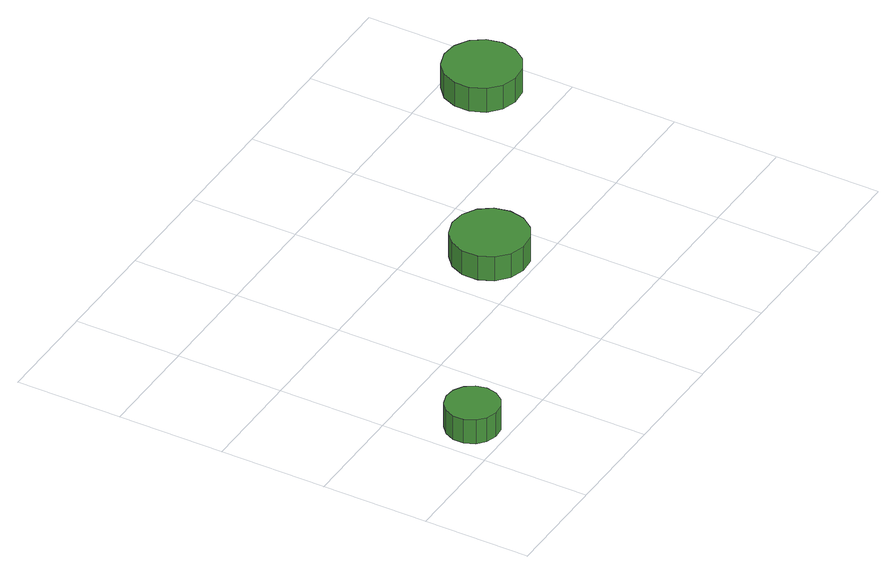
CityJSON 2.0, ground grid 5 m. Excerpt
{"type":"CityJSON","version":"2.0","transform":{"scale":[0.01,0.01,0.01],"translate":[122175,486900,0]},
"CityObjects":{
"tree1":{"type":"SolitaryVegetationObject","attributes":{"function":"something"},"geometry":[{"type":"MultiSurface","lod":"1","boundaries":[[[0,1,2,3,4,5,6,7,8,9,10,11,12,13,14]],[[15,16,17,18,19,20,21,22,23,24,25,26,27,28,29]],[[0,29,28,1]],[[1,28,27,2]],[[2,27,26,3]],[[3,26,25,4]],[[4,25,24,5]],[[5,24,23,6]],[[6,23,22,7]],[[7,22,21,8]],[[8,21,20,9]],[[9,20,19,10]],[[10,19,18,11]],[[11,18,17,12]],[[12,17,16,13]],[[13,16,15,14]],[[14,15,29,0]]]}]},
"tree2":{"type":"SolitaryVegetationObject","attributes":{"function":"something"},"geometry":[{"type":"MultiSurface","lod":"1","boundaries":[[[30,31,32,33,34,35,36,37,38,39,40,41,42,43,44]],[[45,46,47,48,49,50,51,52,53,54,55,56,57,58,59]],[[30,59,58,31]],[[31,58,57,32]],[[32,57,56,33]],[[33,56,55,34]],[[34,55,54,35]],[[35,54,53,36]],[[36,53,52,37]],[[37,52,51,38]],[[38,51,50,39]],[[39,50,49,40]],[[40,49,48,41]],[[41,48,47,42]],[[42,47,46,43]],[[43,46,45,44]],[[44,45,59,30]]]}]},
"tree3":{"type":"SolitaryVegetationObject","attributes":{"function":"something"},"geometry":[{"type":"MultiSurface","lod":"1","boundaries":[[[60,61,62,63,64,65,66,67,68,69,70,71,72,73,74]],[[75,76,77,78,79,80,81,82,83,84,85,86,87,88,89]],[[60,89,88,61]],[[61,88,87,62]],[[62,87,86,63]],[[63,86,85,64]],[[64,85,84,65]],[[65,84,83,66]],[[66,83,82,67]],[[67,82,81,68]],[[68,81,80,69]],[[69,80,79,70]],[[70,79,78,71]],[[71,78,77,72]],[[72,77,76,73]],[[73,76,75,74]],[[74,75,89,60]]]}]}
},
"vertices":[
[312,165,186],[301,215,186],[271,257,186],[226,282,186],[175,288,186],[126,272,186],[88,238,186],[67,191,186],[67,139,186],[88,92,186],[126,58,186],[175,42,186],[226,47,186],[271,73,186],[301,115,186],[301,115,61],[271,73,61],[226,47,61],[175,42,61],[126,58,61],[88,92,61],[67,139,61],[67,191,61],[88,238,61],[126,272,61],[175,288,61],[226,282,61],[271,257,61],[301,215,61],[312,165,61],
[1451,703,191],[1436,775,191],[1393,834,191],[1329,871,191],[1256,879,191],[1186,856,191],[1132,807,191],[1102,740,191],[1102,666,191],[1132,599,191],[1186,550,191],[1256,527,191],[1329,535,191],[1393,572,191],[1436,631,191],[1436,631,66],[1393,572,66],[1329,535,66],[1256,527,66],[1186,550,66],[1132,599,66],[1102,666,66],[1102,740,66],[1132,807,66],[1186,856,66],[1256,879,66],[1329,871,66],[1393,834,66],[1436,775,66],[1451,703,66],
[2477,1330,193],[2462,1402,193],[2419,1462,193],[2355,1498,193],[2282,1506,193],[2212,1483,193],[2157,1434,193],[2128,1367,193],[2128,1294,193],[2157,1226,193],[2212,1177,193],[2282,1155,193],[2355,1162,193],[2419,1199,193],[2462,1258,193],[2462,1258,68],[2419,1199,68],[2355,1162,68],[2282,1155,68],[2212,1177,68],[2157,1226,68],[2128,1294,68],[2128,1367,68],[2157,1434,68],[2212,1483,68],[2282,1506,68],[2355,1498,68],[2419,1462,68],[2462,1402,68],[2477,1330,68]
]}
